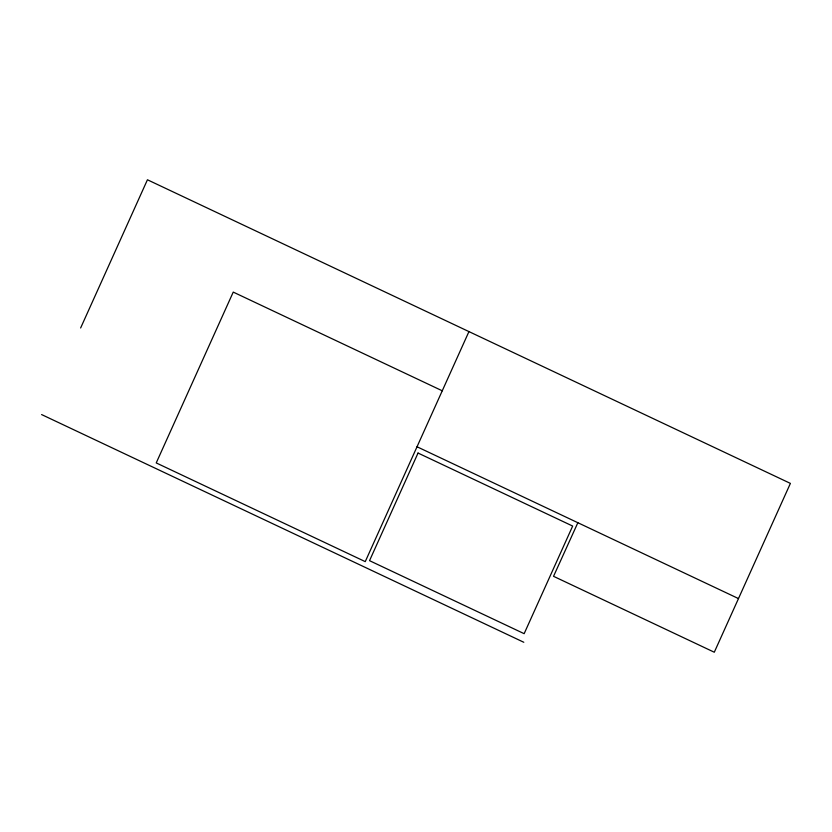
<?xml version="1.0" encoding="UTF-8"?>
<svg xmlns="http://www.w3.org/2000/svg" width="832" height="832" viewBox="0 0 832 832"><rect width="100%" height="100%" fill="white"/><g stroke="black" fill="none" stroke-linecap="round" stroke-linejoin="round"><path stroke-width="1.25" d="M80.631 327.985L147.441 179.774L790.4 483.392L714.293 652.226L553.54 576.316L577.855 522.714M468.946 331.594L365.248 561.631L156.229 462.925L233.241 292.094L442.26 390.79M417.019 446.763L738.483 598.572M41.6 414.565L523.806 642.273M418.038 453.045L369.533 560.664L524.15 633.682L572.666 526.063L418.038 453.045"/></g></svg>
